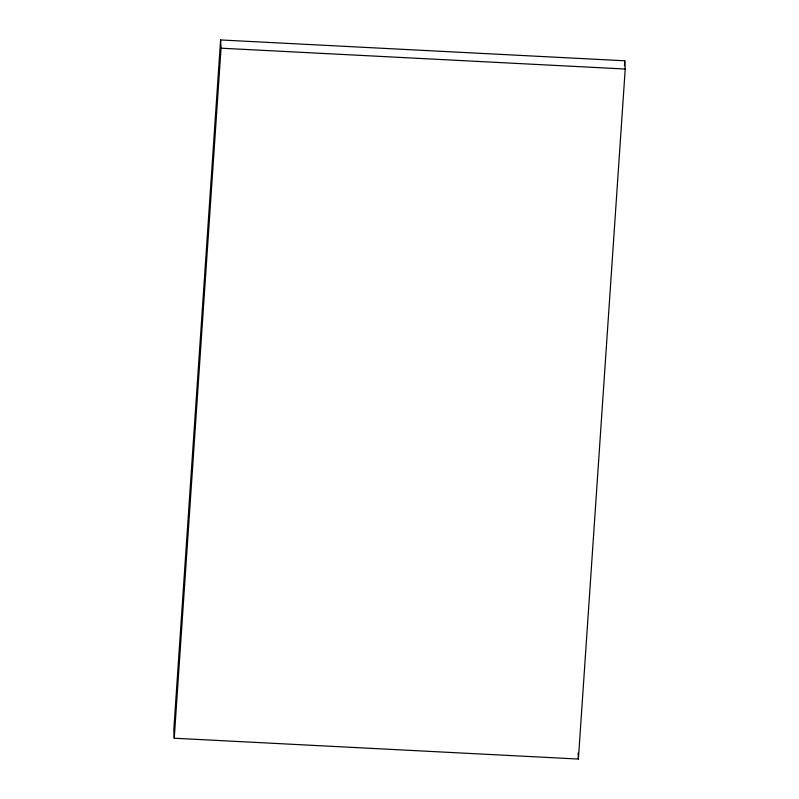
<?xml version="1.0" encoding="UTF-8"?>
<svg xmlns="http://www.w3.org/2000/svg" width="799" height="799" viewBox="0 0 799 799"><rect width="100%" height="100%" fill="white"/><g stroke="black" fill="none" stroke-linecap="round" stroke-linejoin="round"><path stroke-width="1.2" d="M220.604 39.95L173.782 729.976L174.232 738.216L578.396 759.05L625.217 69.024L624.768 60.784L220.604 39.95L221.043 48.19L174.232 738.216M624.428 65.768L624.768 60.784M221.043 48.19L625.217 69.024M578.077 753.167L578.396 759.05"/></g></svg>
